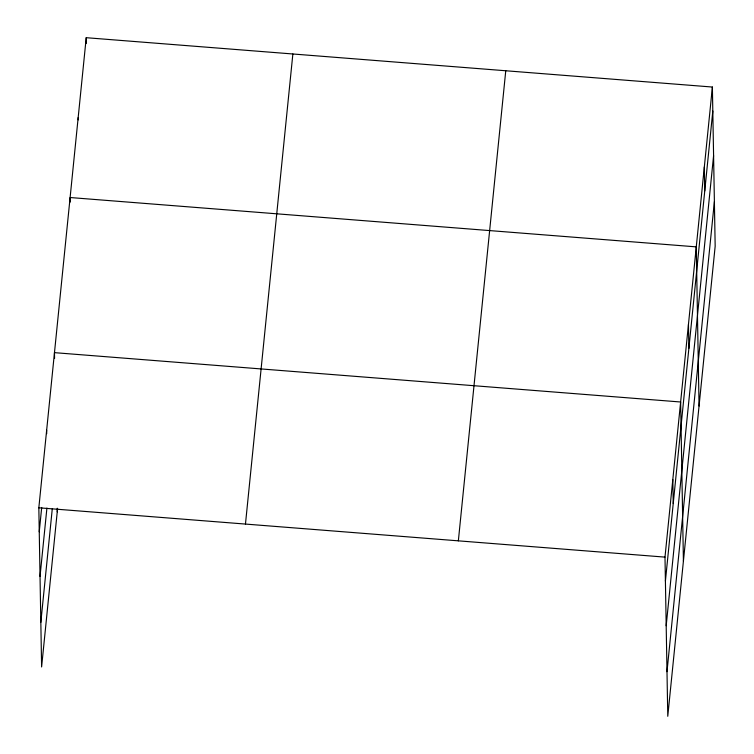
<?xml version="1.0" encoding="UTF-8"?>
<svg xmlns="http://www.w3.org/2000/svg" width="754" height="754" viewBox="0 0 754 754"><rect width="100%" height="100%" fill="white"/><g stroke="black" fill="none" stroke-linecap="round" stroke-linejoin="round"><path stroke-width="1.13" d="M57.596 508.366L41.611 666.96L38.831 507.791L86.229 37.7L712.389 87.04L715.169 246.209L667.771 716.3L664.99 557.121L712.389 87.04M39.246 531.777L41.696 507.47M40.028 576.386L46.918 508.083M40.829 622.352L52.271 508.903M245.465 524.068L292.863 53.977M458.357 540.844L505.764 70.753M665.405 581.117L712.813 111.026M666.187 625.726L713.595 155.635M666.988 671.691L714.396 201.601M38.831 507.791L664.99 557.121M704.33 166.954L704.754 190.941M699.052 406.038L696.272 246.869L70.113 197.529L70.197 202.1M688.459 324.427L688.873 348.423M683.416 561.174L680.636 401.995L54.467 352.655L54.571 358.367M672.813 479.553L673.228 503.549M86.229 37.7L86.333 43.412M78.171 117.615L78.209 119.895M57.191 508.319L57.247 511.834M46.654 430.223L46.71 433.654"/></g></svg>
